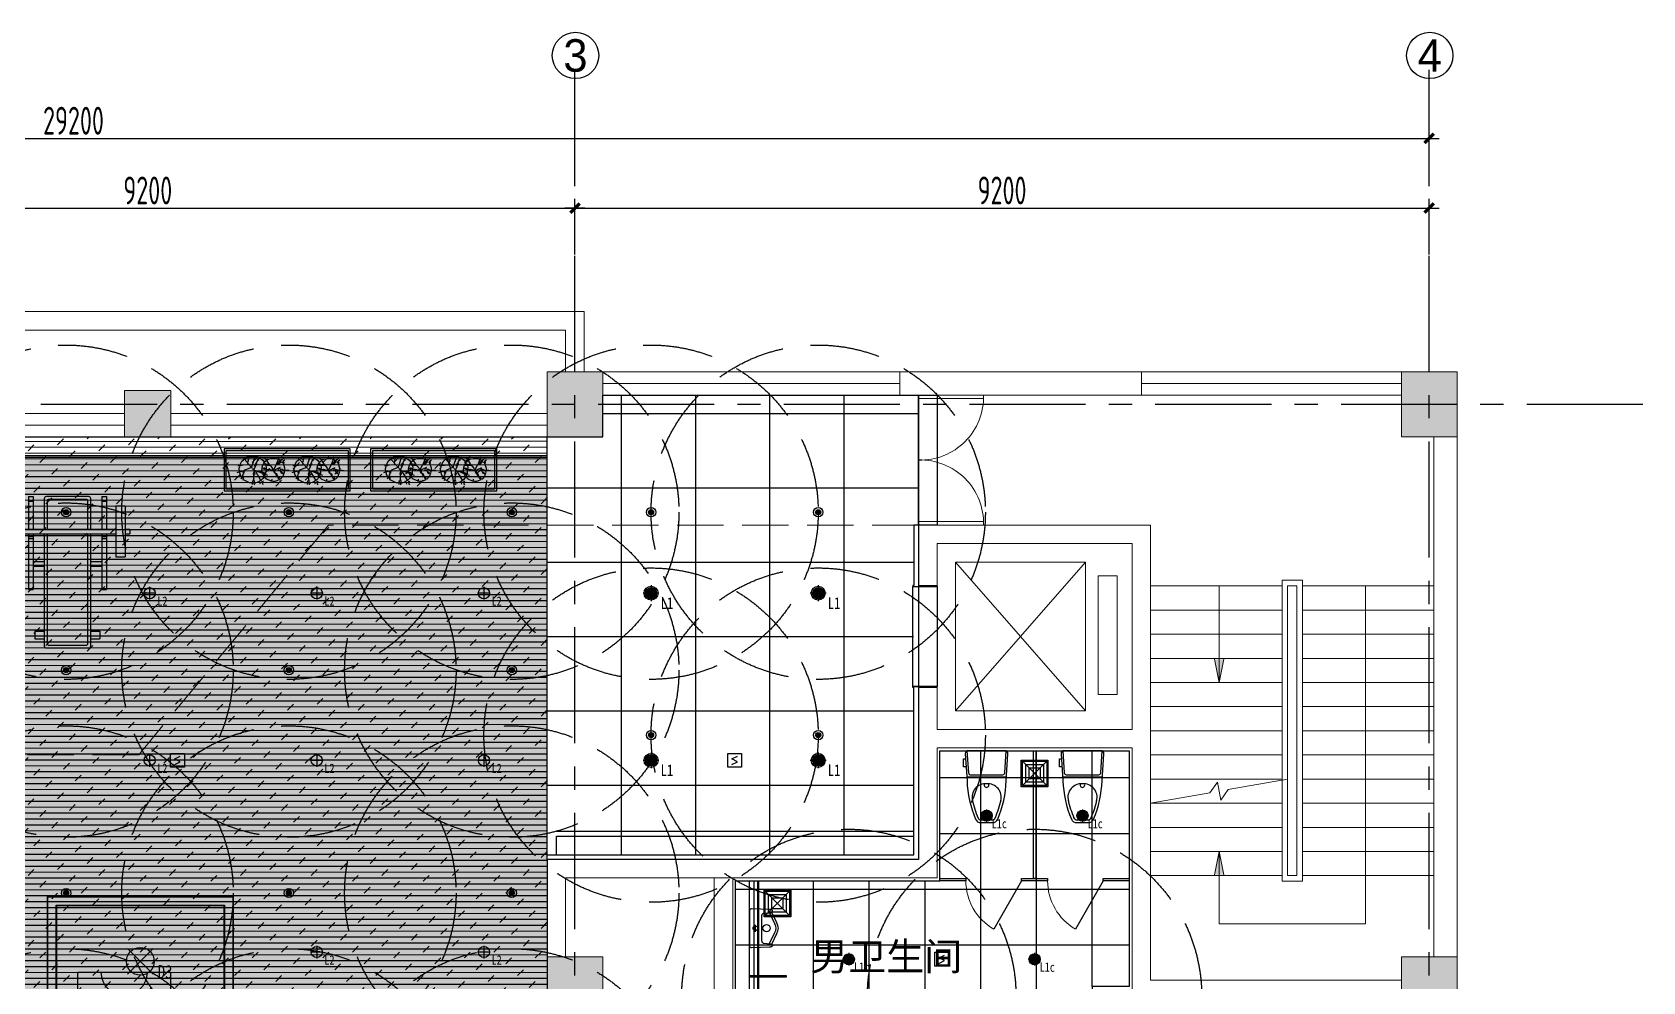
# Model space of a CAD drawing. Header units: millimetres. Extents: x -86392818 to -86307589, y 1129347621 to 1129375919.
# Drawn here: x -86324934 to -86307589, y 1129365053 to 1129375278 of the extents above; entities that cross this region are included whole.
import ezdxf
from ezdxf.enums import TextEntityAlignment as Align

# ---------------------------------------------------------------- set-up
doc = ezdxf.new("R2010")
doc.units = ezdxf.units.MM
doc.header["$LTSCALE"] = 1000
for name, pattern in [('__DASH', [0.35, 0.25, -0.1]), ('CENTER', [2, 1.25, -0.25, 0.25, -0.25]), ('DASH', [0.35, 0.25, -0.1])]:
    doc.linetypes.add(name, pattern=pattern)
doc.layers.get('Defpoints').update_dxf_attribs({"color": 250})
for name, color, linetype in [('00_GREEN', 96, 'Continuous'), ('AD-DOOR', 4, 'Continuous'), ('A—轴线', 1, 'CENTER'), ('A—轴线尺寸', 1, 'Continuous'), ('C—平顶—喷淋', 5, 'Continuous'), ('C—平顶—暖通', 47, 'Continuous'), ('C—平顶—灯具', 1, 'Continuous'), ('C—平顶—烟感 温感', 3, 'Continuous'), ('C—平顶—轮廓线', 4, 'Continuous'), ('FF-FIXT', 31, 'Continuous'), ('F—地坪—hatch', 8, 'Continuous'), ('F—地坪—分格', 5, 'Continuous'), ('P—平面—卫生间隔断1', 4, 'Continuous'), ('P—平面—卫生间隔断2', 4, 'Continuous'), ('p—平面—文字', 40, 'Continuous'), ('P—平面—洁具1', 4, 'Continuous'), ('P—平面—移动家具1', 165, 'Continuous'), ('P—平面—装饰面层线', 6, 'Continuous')]:
    doc.layers.add(name, color=color, linetype=linetype)
for name, color, linetype, lineweight in [('P-15 平面窗帘', 8, 'Continuous', 0), ('P-16 楼梯扶梯', 30, 'Continuous', 0), ('Q-01 原始墙柱', 7, 'Continuous', 0), ('Q-02 墙柱填充', 250, 'Continuous', 0), ('Q-11 建筑幕墙', 60, 'Continuous', 0)]:
    doc.layers.add(name, color=color, linetype=linetype, lineweight=lineweight)
doc.styles.add('ADD-dim', font='isocp.shx', dxfattribs={"width": 0.7, "bigfont": 'hztxt.shx'})
doc.styles.add('HZTXT', font='t.shx', dxfattribs={"bigfont": 'hztxt.shx'})
doc.styles.add('MtXpl_', font='simhei.ttf')
doc.styles.get("Standard").update_dxf_attribs({"font": 'gbenor.shx', "bigfont": 'gbcbig.shx'})
doc.styles.add('黑体', font='simhei.ttf')
doc.linetypes.add('R_LINE', pattern='A,0.3,-0.1,["D",Standard,S=0.08,R=0,X=-0.03,Y=-0.03],-0.1', length=0.5)
doc.dimstyles.new('ADD-(模型空间)', dxfattribs={"dimscale": 100, "dimtxt": 3, "dimasz": 1, "dimexe": 1, "dimexo": 1, "dimgap": 0.4, "dimtad": 1, "dimdec": 0, "dimrnd": 5, "dimzin": 0, "dimdsep": 46, "dimtxsty": 'ADD-dim', "dimblk1": 'DIM1', "dimblk2": 'DIM1', "dimsah": 1, "dimcen": 2, "dimclrd": 33, "dimclre": 33, "dimclrt": 4, "dimadec": 0, "dimazin": 0, "dimtfac": 2, "dimtdec": 0, "dimtix": 1, "dimtmove": 2, "dimatfit": 3, "dimldrblk": 'HBA_Leader_Arrow', "dimfxl": 5, "dimfxlon": 1, "dimtolj": 1, "dimtzin": 0, "dimarcsym": 0})

# ---------------------------------------------------------------- blocks, each defined once
blk = doc.blocks.new('zhlstair2_4300_3050_1_0_1475_4_13_13_00')
at = {"layer": 'P-16 楼梯扶梯', "color": 0, "linetype": 'ByBlock'}
for p, q in [((0, 0), (0, -1415)), ((260, 0), (260, -1415)), ((520, 0), (520, -1415)), ((780, 0), (780, -1415)), ((1040, 0), (1040, -1415)), ((1300, 0), (1300, -1415)), ((1560, 0), (1560, -1415)), ((1820, 0), (1820, -1415)), ((2080, 0), (2080, -1415)), ((2340, 0), (2227, -639)), ((2340, 0), (2340, -1415)), ((2600, 0), (2600, -1415)), ((2860, 0), (2860, -1415)), ((3120, 0), (3120, -1415)), ((1040, -737), (790, -687)), ((2227, -639), (2112, -720)), ((2860, -737), (3110, -687)), ((0, -737), (1040, -737)), ((1040, -737), (790, -787)), ((2193, -836), (2080, -1475)), ((2112, -720), (2308, -755)), ((2308, -755), (2193, -836)), ((3640, -737), (2860, -737)), ((2860, -737), (3110, -787)), ((3640, -2313), (3640, -737)), ((-60, -1415), (3180, -1415)), ((-60, -1415), (-60, -1635)), ((0, -1475), (3120, -1475)), ((0, -1475), (0, -1575)), ((3120, -1475), (3120, -1575)), ((3180, -1415), (3180, -1635)), ((-60, -1635), (3180, -1635)), ((0, -1575), (3120, -1575)), ((0, -3050), (0, -1635)), ((260, -3050), (260, -1635)), ((520, -3050), (520, -1635)), ((780, -3050), (780, -1635)), ((1040, -3050), (1040, -1635)), ((1300, -3050), (1300, -1635)), ((1560, -3050), (1560, -1635)), ((1820, -3050), (1820, -1635)), ((2080, -3050), (2080, -1635)), ((2340, -3050), (2340, -1635)), ((2600, -3050), (2600, -1635)), ((2860, -3050), (2860, -1635)), ((3120, -3050), (3120, -1635)), ((0, -2313), (3640, -2313))]:
    blk.add_line(p, q, dxfattribs=at)
for points in [[(790, -687), (790, -787), (1040, -737)], [(3110, -687), (3110, -787), (2860, -737)]]:
    blk.add_solid(points, dxfattribs=at)
blk = doc.blocks.new('SYL09141993')
at = {"layer": 'Q-01 原始墙柱'}
for p, q in [((0, 0), (0, 700)), ((38, 700), (0, 700)), ((38, 0), (38, 700)), ((1363, 0), (1363, 700)), ((1363, 700), (1400, 700)), ((1400, 0), (1400, 700)), ((0, 0), (38, 0)), ((1400, 0), (1363, 0))]:
    blk.add_line(p, q, dxfattribs=at)
at = {"layer": 'Q-01 原始墙柱', "color": 8}
blk.add_line((1363, 0), (38, 0), dxfattribs=at)
for centre, start, end in [((19, 19), 358.403, 91.5765), ((1381, 19), 88.4235, 181.597)]:
    blk.add_arc(centre, 682, start, end, dxfattribs=at)
blk = doc.blocks.new('GYM05')
for p, q in [((-1.274, 0.864), (-1.274, 0.914)), ((-1.274, 0.914), (-1.224, 0.914)), ((-1.224, 0.864), (-1.224, 0.914)), ((-1.524, 0.764), (-1.524, 0.864)), ((-1.524, 0.864), (-0.974, 0.864)), ((-1.524, 0.764), (-0.974, 0.764)), ((-1.274, -0.276), (-1.274, 0.764)), ((-1.224, -0.276), (-1.224, 0.764)), ((-0.974, 0.764), (-0.974, 0.864)), ((-1.624, 0.614), (-1.624, 0.664)), ((-1.624, 0.664), (-1.274, 0.664)), ((-1.624, 0.614), (-1.274, 0.614)), ((-1.574, 0.614), (-1.574, 0.664)), ((-1.224, 0.664), (-0.624, 0.664)), ((-1.224, 0.614), (-0.624, 0.614)), ((-1.194, 0.614), (-1.194, 0.664)), ((-1.174, 0.614), (-1.174, 0.664)), ((-0.924, 0.494), (-0.924, 0.614)), ((-0.874, 0.494), (-0.874, 0.614)), ((-0.624, 0.614), (-0.624, 0.664)), ((-0.174, 0.494), (-0.174, 0.594)), ((-0.174, 0.594), (-0.094, 0.594)), ((-0.094, 0.494), (-0.094, 0.594)), ((-1.624, 0.474), (-1.624, 0.014)), ((-1.274, 0.494), (-1.604, 0.494)), ((-1.594, 0.444), (-1.594, 0.044)), ((-1.274, 0.464), (-1.574, 0.464)), ((-1.574, 0.024), (-1.274, 0.024)), ((-1.624, -0.126), (-1.274, -0.126)), ((-1.624, -0.176), (-1.624, -0.126)), ((-1.604, -0.006), (-1.274, -0.006)), ((-1.574, -0.176), (-1.574, -0.126)), ((-1.224, -0.126), (-0.624, -0.126)), ((-1.194, -0.176), (-1.194, -0.126)), ((-1.174, -0.176), (-1.174, -0.126)), ((-0.924, -0.126), (-0.924, -0.006)), ((-0.874, -0.126), (-0.874, -0.006)), ((-0.624, -0.176), (-0.624, -0.126)), ((-0.174, -0.106), (-0.174, -0.006)), ((-0.174, -0.106), (-0.094, -0.106)), ((-0.094, -0.106), (-0.094, -0.006)), ((-1.624, -0.176), (-1.274, -0.176)), ((-1.524, -0.276), (-0.974, -0.276)), ((-1.524, -0.376), (-1.524, -0.276)), ((-1.224, -0.176), (-0.624, -0.176)), ((-0.974, -0.376), (-0.974, -0.276)), ((-1.524, -0.376), (-0.974, -0.376)), ((-1.274, -0.426), (-1.274, -0.376)), ((-1.274, -0.426), (-1.224, -0.426)), ((-1.224, -0.426), (-1.224, -0.376))]:
    blk.add_line(p, q)
for points in [[(-1.224, -0.006), (-0.014, -0.006, 0.414214), (0.006, 0.014), (0.006, 0.474, 0.414214), (-0.014, 0.494), (-1.224, 0.494)], [(-1.224, 0.024), (-0.044, 0.024, 0.414214), (-0.024, 0.044), (-0.024, 0.444, 0.414214), (-0.044, 0.464), (-1.224, 0.464)]]:
    blk.add_lwpolyline(points, format="xyb")
for centre, start, end in [((-1.604, 0.474), 90, 180), ((-1.574, 0.444), 90, 180), ((-1.604, 0.014), 180, 270), ((-1.574, 0.044), 180, 270)]:
    blk.add_arc(centre, 0.02, start, end)
blk = doc.blocks.new('zmzq')
at = {"color": 8, "elevation": 0}
for points in [[(-184870, -902860), (-184820, -902860), (-184820, -902760), (-184870, -902760), (-184870, -902860)], [(-184620, -902860), (-184570, -902860), (-184570, -902760), (-184620, -902760), (-184620, -902860)], [(-184370, -902860), (-184320, -902860), (-184320, -902760), (-184370, -902760), (-184370, -902860)], [(-184070, -902860), (-184120, -902860), (-184120, -902760), (-184070, -902760), (-184070, -902860)], [(-183820, -902860), (-183870, -902860), (-183870, -902760), (-183820, -902760), (-183820, -902860)], [(-184855, -902860), (-184835, -902860), (-184835, -904060), (-184855, -904060), (-184855, -902860)], [(-184605, -902860), (-184585, -902860), (-184585, -904060), (-184605, -904060), (-184605, -902860)], [(-184355, -902860), (-184335, -902860), (-184335, -904060), (-184355, -904060), (-184355, -902860)], [(-184085, -902860), (-184105, -902860), (-184105, -904060), (-184085, -904060), (-184085, -902860)], [(-183835, -902860), (-183855, -902860), (-183855, -904060), (-183835, -904060), (-183835, -902860)], [(-184870, -904060), (-184820, -904060), (-184820, -904160), (-184870, -904160), (-184870, -904060)], [(-184620, -904060), (-184570, -904060), (-184570, -904160), (-184620, -904160), (-184620, -904060)], [(-184370, -904060), (-184320, -904060), (-184320, -904160), (-184370, -904160), (-184370, -904060)], [(-184070, -904060), (-184120, -904060), (-184120, -904160), (-184070, -904160), (-184070, -904060)], [(-183820, -904060), (-183870, -904060), (-183870, -904160), (-183820, -904160), (-183820, -904060)]]:
    blk.add_lwpolyline(points, dxfattribs=at)
at = {"elevation": 0}
blk.add_lwpolyline([(-185145, -903960), (-185145, -902960), (-183545, -902960), (-183545, -903960)], close=True, dxfattribs=at)
at = {"color": 8}
for centre, start, end in [((-185145, -903460, 0), 270, 90), ((-183545, -903460, 0), 90, 270)]:
    blk.add_arc(centre, 250, start, end, dxfattribs=at)
blk = doc.blocks.new('TREE05')
at = {"linetype": 'Continuous'}
for p, q in [((0.063, 0.222), (0.061, 0.205)), ((0.284, 0.201), (0.318, 0.222)), ((0.305, 0.216), (0.288, 0.231)), ((0.318, 0.222), (0.349, 0.205)), ((-0.197, 0.044), (-0.163, 0.013)), ((-0.186, 0.015), (-0.191, -0.006)), ((-0.184, 0.019), (-0.178, 0.025)), ((-0.169, 0.057), (-0.182, 0.032)), ((-0.178, 0.074), (-0.163, 0.047)), ((-0.178, 0.025), (-0.135, -0.015)), ((-0.104, 0.135), (-0.169, 0.068)), ((-0.163, 0.047), (-0.163, 0.025)), ((-0.161, 0.017), (-0.152, 0.002)), ((-0.07, 0.15), (-0.104, 0.135)), ((-0.074, 0.169), (-0.068, 0.152)), ((-0.068, 0.152), (-0.059, 0.144)), ((-0.059, 0.144), (-0.047, 0.155)), ((-0.059, 0.142), (-0.057, 0.129)), ((-0.057, 0.129), (-0.049, 0.119)), ((-0.051, 0.182), (-0.044, 0.155)), ((-0.049, 0.119), (-0.04, 0.116)), ((-0.044, 0.155), (-0.034, 0.142)), ((-0.042, 0.157), (-0.023, 0.163)), ((-0.034, 0.142), (-0.036, 0.112)), ((-0.036, 0.112), (-0.015, 0.059)), ((-0.015, 0.059), (-0.013, 0.032)), ((-0.006, 0.051), (-0.013, 0.053)), ((-0.013, 0.032), (0.017, -0.002)), ((0.002, 0.038), (-0.006, 0.051)), ((-0.002, -0.04), (0.023, 0.006)), ((0.002, 0.015), (0.002, 0.038)), ((0.017, -0.002), (0.036, 0.008)), ((0.023, 0.019), (0.051, 0.148)), ((0.023, 0.006), (0.023, 0.019)), ((0.03, 0.201), (0.03, 0.18)), ((0.036, 0.008), (0.104, 0.068)), ((0.055, 0.165), (0.051, 0.155)), ((0.053, 0.019), (0.059, 0.019)), ((0.057, 0.169), (0.074, 0.178)), ((0.059, 0.019), (0.138, 0.074)), ((0.061, 0.205), (0.066, 0.178)), ((0.074, 0.178), (0.083, 0.169)), ((0.104, 0.068), (0.163, 0.116)), ((0.104, 0.063), (0.11, 0.057)), ((0.106, 0.051), (0.114, 0.019)), ((0.108, 0.123), (0.116, 0.127)), ((0.116, 0.116), (0.108, 0.087)), ((0.108, 0.087), (0.112, 0.08)), ((0.116, 0.127), (0.131, 0.157)), ((0.119, 0.114), (0.148, 0.085)), ((0.129, 0), (0.152, 0.006)), ((0.18, 0.205), (0.133, 0.161)), ((0.14, 0.019), (0.138, 0.008)), ((0.15, 0.028), (0.14, 0.019)), ((0.148, 0.085), (0.174, 0.032)), ((0.169, 0.032), (0.15, 0.028)), ((0.152, 0.006), (0.169, 0.025)), ((0.239, 0.006), (0.165, -0.028)), ((0.178, 0.013), (0.169, 0.032)), ((0.174, 0.032), (0.191, 0.042)), ((0.184, -0.019), (0.178, 0.013)), ((0.191, 0.042), (0.193, 0.051)), ((0.193, 0.051), (0.205, 0.059)), ((0.195, 0.203), (0.203, 0.186)), ((0.195, 0.04), (0.203, 0.04)), ((0.203, 0.04), (0.269, 0.08)), ((0.241, 0.006), (0.256, 0.042)), ((0.241, -0.006), (0.241, 0.006)), ((0.256, 0.042), (0.256, 0.068)), ((0.258, 0.099), (0.262, 0.114)), ((0.26, 0.074), (0.258, 0.099)), ((0.262, 0.114), (0.284, 0.135)), ((0.267, 0.072), (0.32, 0.017)), ((0.275, 0.102), (0.269, 0.08)), ((0.269, 0.08), (0.364, 0.07)), ((0.271, 0.148), (0.282, 0.159)), ((0.273, 0.127), (0.271, 0.148)), ((0.273, 0.121), (0.275, 0.102)), ((0.284, 0.182), (0.284, 0.201)), ((0.284, 0.135), (0.284, 0.182)), ((0.29, 0.174), (0.301, 0.186)), ((0.301, 0.186), (0.301, 0.203)), ((0.375, 0.108), (0.318, 0.074)), ((0.32, 0.017), (0.364, 0.017)), ((0.328, 0.099), (0.33, 0.091)), ((0.328, 0.013), (0.402, -0.074)), ((0.345, 0.114), (0.33, 0.104)), ((0.334, 0.006), (0.451, -0.04)), ((0.347, 0.11), (0.349, 0.148)), ((0.356, 0.102), (0.347, 0.11)), ((0.366, 0.165), (0.351, 0.152)), ((0.364, 0.017), (0.404, -0.002)), ((0.373, 0.171), (0.383, 0.171)), ((0.396, 0.131), (0.375, 0.108)), ((0.383, 0.171), (0.398, 0.152)), ((0.398, 0.152), (0.398, 0.129)), ((0.398, 0.129), (0.417, 0.123)), ((0.406, 0.008), (0.415, 0.017)), ((0.413, 0.121), (0.419, 0.102)), ((0.415, 0.017), (0.419, 0.03)), ((0.417, 0.123), (0.466, 0.148)), ((0.43, 0.002), (0.417, 0.013)), ((0.419, 0.102), (0.421, 0.032)), ((0.421, 0.032), (0.43, 0.032)), ((0.434, 0.023), (0.421, 0.008)), ((0.43, 0.032), (0.434, 0.023)), ((0.455, -0.004), (0.43, 0.002)), ((-0.218, -0.055), (-0.138, -0.051)), ((-0.191, -0.006), (-0.188, -0.057)), ((-0.188, -0.057), (-0.178, -0.099)), ((-0.188, -0.099), (-0.18, -0.099)), ((-0.161, -0.133), (-0.18, -0.138)), ((-0.178, -0.099), (-0.161, -0.119)), ((-0.161, -0.119), (-0.159, -0.131)), ((-0.159, -0.131), (-0.112, -0.18)), ((-0.152, -0.138), (-0.142, -0.131)), ((-0.142, -0.017), (-0.142, -0.032)), ((-0.142, -0.032), (-0.104, -0.053)), ((-0.142, -0.131), (-0.11, -0.127)), ((-0.138, -0.051), (-0.131, -0.047)), ((-0.135, -0.015), (-0.123, -0.028)), ((-0.123, -0.028), (-0.127, -0.044)), ((-0.112, -0.18), (-0.044, -0.207)), ((-0.11, -0.127), (-0.04, -0.108)), ((-0.104, -0.053), (-0.021, -0.059)), ((-0.042, -0.14), (-0.076, -0.214)), ((-0.036, -0.112), (-0.04, -0.138)), ((-0.04, -0.138), (-0.021, -0.157)), ((-0.04, -0.201), (-0.019, -0.178)), ((-0.038, -0.207), (-0.04, -0.201)), ((-0.03, -0.212), (-0.038, -0.207)), ((-0.004, -0.044), (-0.036, -0.112)), ((0.011, -0.21), (-0.03, -0.212)), ((-0.021, -0.059), (-0.015, -0.064)), ((-0.021, -0.157), (-0.017, -0.174)), ((-0.017, -0.174), (0.021, -0.214)), ((-0.015, -0.064), (-0.006, -0.061)), ((-0.006, -0.061), (0.095, -0.193)), ((0.015, -0.021), (0.076, -0.085)), ((0.021, -0.214), (0.076, -0.195)), ((0.034, -0.061), (0.068, -0.095)), ((0.068, -0.095), (0.074, -0.095)), ((0.076, -0.085), (0.076, -0.095)), ((0.076, -0.095), (0.11, -0.135)), ((0.076, -0.195), (0.125, -0.161)), ((0.099, -0.119), (0.119, -0.125)), ((0.11, -0.135), (0.152, -0.155)), ((0.119, -0.125), (0.119, -0.135)), ((0.125, -0.161), (0.127, -0.15)), ((0.138, -0.146), (0.169, -0.095)), ((0.165, -0.028), (0.148, -0.04)), ((0.169, -0.095), (0.178, -0.068)), ((0.18, -0.044), (0.176, -0.061)), ((0.178, -0.028), (0.182, -0.04)), ((0.182, -0.04), (0.193, -0.038)), ((0.193, -0.038), (0.235, -0.015)), ((0.235, -0.015), (0.21, -0.121)), ((0.324, -0.078), (0.356, -0.061)), ((0.356, -0.061), (0.396, -0.017))]:
    blk.add_line(p, q, dxfattribs=at)
for centre, radius, start, end in [((0.258, 0.093), 0.138, 77.8451, 124.9194), ((0, 0), 0.163, 45, 98.1301), ((0.26, 0.061), 0.15, 196.1645, 294.444), ((0.33, 0.167), 0.0423, 294.2277, 63.4349)]:
    blk.add_arc(centre, radius, start, end, dxfattribs=at)
blk = doc.blocks.new('$lvtry$00000234')
at = {"color": 0}
for p, q in [((-161, -154), (-167, -227)), ((-140, -132), (140, -132)), ((-39, -63), (38, -63)), ((161, -154), (167, -226)), ((-166, -214), (-46, -274)), ((166, -214), (45, -274))]:
    blk.add_line(p, q, dxfattribs=at)
blk.add_lwpolyline([(171, -239, 0.002799), (171, -239, 0.105175), (177, -247, 0.168909), (184, -249, 0.168909), (190, -247, 0.105175), (196, -239, 0.067291), (200, -229, 0.053441), (201, -215), (209, -22, 0.426355), (188, 0), (-188, 0, 0.42618), (-209, -22), (-201, -215, 0.050566), (-200, -230, 0.064405), (-196, -240, 0.10395), (-190, -249, 0.176068), (-184, -251, 0.176068), (-178, -249, 0.10395), (-171, -240, 0.009138), (-171, -239), (-57, -295, 0.276361), (57, -295), (171, -239)], format="xyb", dxfattribs=at)
for points in [[(-167, -227), (-171, -239)], [(167, -229), (171, -239)]]:
    blk.add_lwpolyline(points)
for centre, radius in [((0, -184), 39.1), ((0, -63), 25)]:
    blk.add_circle(centre, radius, dxfattribs=at)
for centre, radius, start, end in [((-140, -153), 21, 90, 182.3309), ((140, -153), 21, 357.6352, 90), ((0, -200), 87.2, 238.5236, 301.4764), ((230, -215), 64.1, 189.8691, 192.2361)]:
    blk.add_arc(centre, radius, start, end, dxfattribs=at)
blk = doc.blocks.new('$TCHSYS$APDOOR2D')
blk.add_line((0.5, 0), (0, 0.866))
at = {"lineweight": 13}
blk.add_arc((0.5, 0), 1, 120, 180, dxfattribs=at)
blk = doc.blocks.new('$lvtry$00000217')
at = {"color": 0}
for p, q in [((-212, -2), (-196, -239)), ((-214, -281), (214, -281)), ((-176, -258), (176, -258)), ((-62, -744), (62, -744))]:
    blk.add_line(p, q, dxfattribs=at)
blk.add_lwpolyline([(-221, -173), (-249, -173), (-249, -87), (-226, -87)], dxfattribs=at)
blk.add_lwpolyline([(-211, -324, 0.09149), (-120, -736, 0.301236), (-62, -774), (62, -774, 0.301236), (120, -736, 0.09149), (211, -324), (230, -32, 0.433369), (200, 0), (-200, 0, 0.433369), (-230, -32)], format="xyb", close=True, dxfattribs=at)
for points in [[(176, -258, 0.395314), (196, -239), (212, -2)], [(-92, -724, 0.301236), (-62, -744)], [(62, -744, 0.301236), (92, -724)]]:
    blk.add_lwpolyline(points, format="xyb", dxfattribs=at)
for centre, radius, start, end in [((-176, -238), 20, 183.7216, 270), ((-13, -500), 144, 84.8454, 194.899), ((-1, -369), 25, 157.1889, 19.5662), ((13, -500), 144, 345.101, 95.1546), ((951, -283), 1133, 192.4462, 202.9433), ((-951, -283), 1133, 337.0567, 347.5538)]:
    blk.add_arc(centre, radius, start, end, dxfattribs=at)
blk = doc.blocks.new('DIM1')
at = {"color": 8}
blk.add_line((-1.07, 0), (1.07, 0), dxfattribs=at)
at = {"const_width": 0.357}
blk.add_lwpolyline([(-0.5, -0.5), (0.5, 0.5)], dxfattribs=at)
blk = doc.blocks.new('*D128')
at = {"layer": 'A—轴线尺寸', "color": 33, "lineweight": -2, "transparency": 16777216}
for p, q in [((9200, 22413), (9200, 23013)), ((9300, 22913), (18300, 22913)), ((18400, 22413), (18400, 23013))]:
    blk.add_line(p, q, dxfattribs=at)
at = {"layer": 'Defpoints', "color": 0, "transparency": 16777216}
for p in [(18400, 22913), (9200, 22030), (18400, 22030)]:
    blk.add_point(p, dxfattribs=at)
at = {"layer": 'A—轴线尺寸', "color": 33, "lineweight": -2, "transparency": 16777216, "xscale": 100, "yscale": 100, "zscale": 100, "rotation": 180}
blk.add_blockref('DIM1', (9200, 22913), dxfattribs=at)
at = {"layer": 'A—轴线尺寸', "color": 33, "lineweight": -2, "transparency": 16777216, "xscale": 100, "yscale": 100, "zscale": 100}
blk.add_blockref('DIM1', (18400, 22913), dxfattribs=at)
at = {"layer": 'A—轴线尺寸', "color": 4, "transparency": 16777216, "insert": (13800, 23103), "char_height": 300, "attachment_point": 5, "style": 'ADD-dim'}
blk.add_mtext('\\A1;9200', dxfattribs=at)
blk = doc.blocks.new('HBA_Leader_Arrow')
blk.add_line((0, 0), (-1, 0))
at = {"extrusion": (0, 0, -1)}
blk.add_lwpolyline([(0, 0), (0.6, -1.06), (0.96, -0.79), (0.07, 0), (0.96, 0.79), (0.6, 1.06)], close=True, dxfattribs=at)
for points in [[(-0.96, 0.79), (-0.6, 1.06), (-0.07, 0), (0, 0)], [(-0.96, -0.79), (-0.6, -1.06), (-0.07, 0), (0, 0)]]:
    blk.add_solid(points)
blk = doc.blocks.new('*D129')
at = {"layer": 'A—轴线尺寸', "color": 33, "lineweight": -2, "transparency": 16777216}
for p, q in [((18400, 22413), (18400, 23013)), ((18500, 22913), (27500, 22913)), ((27600, 22413), (27600, 23013))]:
    blk.add_line(p, q, dxfattribs=at)
at = {"layer": 'Defpoints', "color": 0, "transparency": 16777216}
for p in [(27600, 22913), (18400, 22030), (27600, 21588)]:
    blk.add_point(p, dxfattribs=at)
at = {"layer": 'A—轴线尺寸', "color": 33, "lineweight": -2, "transparency": 16777216, "xscale": 100, "yscale": 100, "zscale": 100, "rotation": 180}
blk.add_blockref('DIM1', (18400, 22913), dxfattribs=at)
at = {"layer": 'A—轴线尺寸', "color": 33, "lineweight": -2, "transparency": 16777216, "xscale": 100, "yscale": 100, "zscale": 100}
blk.add_blockref('DIM1', (27600, 22913), dxfattribs=at)
at = {"layer": 'A—轴线尺寸', "color": 4, "transparency": 16777216, "insert": (23000, 23103), "char_height": 300, "attachment_point": 5, "style": 'ADD-dim'}
blk.add_mtext('\\A1;9200', dxfattribs=at)
blk = doc.blocks.new('*D130')
at = {"layer": 'A—轴线尺寸', "color": 33, "lineweight": -2, "transparency": 16777216}
for p, q in [((-1600, 23164), (-1600, 23764)), ((27600, 23164), (27600, 23764)), ((-1500, 23664), (27500, 23664))]:
    blk.add_line(p, q, dxfattribs=at)
at = {"layer": 'Defpoints', "color": 0, "transparency": 16777216}
for p in [(27600, 23664), (-1600, 21711), (27600, 21711)]:
    blk.add_point(p, dxfattribs=at)
at = {"layer": 'A—轴线尺寸', "color": 33, "lineweight": -2, "transparency": 16777216, "xscale": 100, "yscale": 100, "zscale": 100, "rotation": 180}
blk.add_blockref('DIM1', (-1600, 23664), dxfattribs=at)
at = {"layer": 'A—轴线尺寸', "color": 33, "lineweight": -2, "transparency": 16777216, "xscale": 100, "yscale": 100, "zscale": 100}
blk.add_blockref('DIM1', (27600, 23664), dxfattribs=at)
at = {"layer": 'A—轴线尺寸', "color": 4, "transparency": 16777216, "insert": (13000, 23854), "char_height": 300, "attachment_point": 5, "style": 'ADD-dim'}
blk.add_mtext('\\A1;29200', dxfattribs=at)
blk = doc.blocks.new('A$C34155FBA')
blk.add_circle((0, 200), 200)
at = {"style": 'HZTXT'}
blk.add_attdef('00', text='', height=200, dxfattribs=at).set_placement((0, 200), align=Align.MIDDLE)
blk = doc.blocks.new('L2a')
at = {"layer": 'C—平顶—灯具'}
h = blk.add_hatch(color=7, dxfattribs=at)
h.set_gradient(color1=(255, 255, 255), color2=(128, 128, 128), name='SPHERICAL')
edge = h.paths.add_edge_path()
edge.add_arc((0, 0), 48, 0, 360)
for p, q in [((68, 0), (-68, 0)), ((0, 68), (0, -68))]:
    blk.add_line(p, q, dxfattribs=at)
for radius in [60, 48]:
    blk.add_circle((0, 0), radius, dxfattribs=at)
at = {"layer": 'C—平顶—灯具', "style": '黑体', "width": 0.8}
blk.add_text('L1c', height=100, dxfattribs=at).set_placement((137, -85, 75), align=Align.MIDDLE_CENTER)
blk = doc.blocks.new('HQS')
at = {"color": 9}
for p, q in [((-217, -217), (217, 217)), ((-216, 217), (217, -217))]:
    blk.add_line(p, q, dxfattribs=at)
at = {"ltscale": 0.5}
blk.add_lwpolyline([(-237, 237), (237, 237), (237, -237), (-237, -237)], close=True, dxfattribs=at)
at = {"color": 9, "ltscale": 0.5}
for points in [[(-217, 217), (217, 217), (217, -217), (-217, -217)], [(-157, 157), (157, 157), (157, -157), (-157, -157)], [(-97, 97), (97, 97), (97, -97), (-97, -97)]]:
    blk.add_lwpolyline(points, close=True, dxfattribs=at)
blk = doc.blocks.new('pen lin')
at = {"layer": 'C—平顶—喷淋'}
blk.add_hatch(color=8, dxfattribs=at).paths.add_polyline_path([(-27.5, 0, 1), (27.5, 0, 1)])
for radius in [50, 27.5]:
    blk.add_circle((0, 0), radius, dxfattribs=at)
at = {"layer": 'Defpoints', "color": 251, "linetype": 'DASH', "ltscale": 3}
blk.add_circle((0, 0), 1800, dxfattribs=at)
blk = doc.blocks.new('dgdhffrhe')
at = {"layer": 'C—平顶—轮廓线'}
h = blk.add_hatch(color=256, dxfattribs=at)
h.dxf.hatch_style = 1
h.set_gradient(color1=(91, 91, 91), one_color=1, tint=1, name='INVSPHERICAL')
h.paths.add_polyline_path([(995, 1495), (-995, 1495), (-995, -1495), (995, -1495)])
h.paths.add_polyline_path([(-905, 1405), (905, 1405), (905, -1405), (-905, -1405)], flags=16)
h.paths.add_polyline_path([(-900, 1400), (900, 1400), (900, -1400), (-900, -1400)], flags=0)
for points in [[(-1000, 1500), (1000, 1500), (1000, -1500), (-1000, -1500)], [(-995, 1495), (995, 1495), (995, -1495), (-995, -1495)], [(-905, 1405), (905, 1405), (905, -1405), (-905, -1405)], [(-900, 1400), (900, 1400), (900, -1400), (-900, -1400)]]:
    blk.add_lwpolyline(points, close=True, dxfattribs=at)
blk = doc.blocks.new('gfdfgerge')
at = {"layer": 'C—平顶—灯具'}
for p, q in [((-138, 138), (138, -138)), ((138, 138), (-138, -138))]:
    blk.add_line(p, q, dxfattribs=at)
blk.add_circle((0, 0), 150, dxfattribs=at)
at = {"layer": 'C—平顶—灯具', "style": '黑体', "width": 0.8}
blk.add_text('D3', height=144.4, dxfattribs=at).set_placement((267, -113, 118), align=Align.MIDDLE_CENTER)
blk = doc.blocks.new('fsdfssdgrewe')
at = {"layer": 'C—平顶—灯具'}
for p, q in [((68, 0), (-68, 0)), ((0, 68), (0, -68))]:
    blk.add_line(p, q, dxfattribs=at)
blk.add_circle((0, 0), 60, dxfattribs=at)
at = {"layer": 'C—平顶—灯具', "style": '黑体', "width": 0.8}
blk.add_text('L2', height=100, dxfattribs=at).set_placement((137, -85, 75), align=Align.MIDDLE_CENTER)
blk = doc.blocks.new('smoker')
for p, q in [((-144, -144), (-144, 144)), ((-144, 144), (144, 144)), ((-58, 29), (58, 86)), ((58, -29), (-58, 29)), ((144, 144), (144, -144)), ((144, -144), (-144, -144)), ((-58, -86), (58, -29))]:
    blk.add_line(p, q)
blk = doc.blocks.new('dffsdsardegew')
at = {"layer": 'C—平顶—灯具'}
h = blk.add_hatch(color=7, dxfattribs=at)
h.set_gradient(color1=(255, 255, 255), color2=(128, 128, 128), name='SPHERICAL')
edge = h.paths.add_edge_path()
edge.add_arc((0, 0), 60, 0, 360)
for p, q in [((85, 0), (-85, 0)), ((0, 85), (0, -85))]:
    blk.add_line(p, q, dxfattribs=at)
for radius in [75, 60]:
    blk.add_circle((0, 0), radius, dxfattribs=at)
at = {"layer": 'C—平顶—灯具', "style": '黑体', "width": 0.8}
blk.add_text('L1', height=125, dxfattribs=at).set_placement((171, -106, 94), align=Align.MIDDLE_CENTER)
blk = doc.blocks.new('A$C5AE9663F')
at = {"layer": 'A—轴线', "color": 24, "linetype": 'CENTER'}
for p, q in [((18400, -2850), (18400, 24600)), ((27600, -2850), (27600, 24600)), ((29900, 20800), (-4400, 20800))]:
    blk.add_line(p, q, dxfattribs=at)
at = {"layer": 'A—轴线尺寸'}
ref = blk.add_blockref('A$C34155FBA', (18405.7, 24306.7), dxfattribs=dict(at, xscale=1.25, yscale=1.25, zscale=1.25))
ref.add_attrib('00', '3', dxfattribs={"layer": '0', "color": 4, "height": 350, "style": 'HZTXT'}).set_placement((18405.7, 24556.7), align=Align.MIDDLE)
ref = blk.add_blockref('A$C34155FBA', (27605.7, 24306.7), dxfattribs=dict(at, xscale=1.25, yscale=1.25, zscale=1.25))
ref.add_attrib('00', '4', dxfattribs={"layer": '0', "color": 4, "height": 350, "style": 'HZTXT'}).set_placement((27605.7, 24556.7), align=Align.MIDDLE)
for base, p1, p2, picture, middle in [((27600, 23664.4), (-1600, 21710.9), (27600, 21710.9), '*D130', (13000, 23854.5)), ((18400, 22913), (9200, 22029.9), (18400, 22029.9), '*D128', (13800, 23103.1)), ((27600, 22913), (18400, 22029.9), (27600, 21588.5), '*D129', (23000, 23103.1))]:
    dim = blk.add_linear_dim(base=base, p1=p1, p2=p2, dimstyle='ADD-(模型空间)', dxfattribs=at)
    dim.commit()
    dim.dimension.update_dxf_attribs({"geometry": picture, "text_midpoint": middle})

msp = doc.modelspace()

# ---------------------------------------------------------------- hatches: boundary and pattern name
at = {"layer": 'C—平顶—轮廓线'}
h = msp.add_hatch(dxfattribs=at)
h.set_pattern_fill('AR-SAND', color=8, scale=5)
h.paths.add_polyline_path([(-86319389.2, 1129360621), (-86319389.2, 1129370701), (-86337189.2, 1129370701), (-86337189.2, 1129370371), (-86337569.2, 1129370371), (-86337569.2, 1129367746), (-86336969.2, 1129367746), (-86336969.2, 1129361201), (-86337189.2, 1129361201), (-86337189.2, 1129360621), (-86328589.2, 1129360621), (-86328589.2, 1129361221), (-86327989.2, 1129361221), (-86327989.2, 1129360621)])
at = {"layer": 'F—地坪—hatch'}
h = msp.add_hatch(dxfattribs=at)
h.set_pattern_fill('A-方格[100*100]', color=251, scale=8)
h.set_pattern_definition([(0, (-86319389.2, 1129368771), (0, 800), []), (90, (-86319389.2, 1129368771), (-800, 5e-14), [])])
h.paths.add_polyline_path([(-86315449.2, 1129369311), (-86315449.2, 1129369321), (-86315439.2, 1129369971), (-86315389.2, 1129369971), (-86315389.2, 1129371371), (-86318789.2, 1129371371), (-86318789.2, 1129370921), (-86318989.2, 1129370921), (-86319389.2, 1129370921), (-86319389.2, 1129366421), (-86315439.2, 1129366421), (-86315439.2, 1129368221), (-86315449.2, 1129368221), (-86315449.2, 1129368231), (-86315439.3, 1129369311)])
h = msp.add_hatch(dxfattribs=at)
h.set_pattern_fill('DOLMIT', color=250, scale=10)
h.paths.add_polyline_path([(-86319389.2, 1129360621), (-86319389.2, 1129370921), (-86337189.2, 1129370921), (-86337189.2, 1129370371), (-86337569.2, 1129370371), (-86337569.2, 1129367746), (-86337189.2, 1129367746), (-86337189.2, 1129360621), (-86328589.2, 1129360621), (-86328589.2, 1129361221), (-86327989.2, 1129361221), (-86327989.2, 1129360621)])
h = msp.add_hatch(dxfattribs=at)
h.set_pattern_fill('A-方格[100*100]', color=251, scale=6)
h.set_pattern_definition([(0, (-86315319.2, 1129364250.97), (0, 600), []), (90, (-86315319.2, 1129364250.97), (-600, 4e-14), [])])
h.paths.add_polyline_path([(-86313119.2, 1129367541), (-86315159.2, 1129367541), (-86315159.2, 1129366141), (-86317359.2, 1129366141), (-86317359.2, 1129363051), (-86315319.2, 1129363051), (-86315319.2, 1129363121), (-86315323.8, 1129363121), (-86315323.8, 1129364121), (-86315319.2, 1129364251), (-86313519.2, 1129364251), (-86313519.2, 1129365001), (-86313119.2, 1129365001)])
at = {"layer": 'Q-02 墙柱填充'}
h = msp.add_hatch(color=256, dxfattribs=at)
h.dxf.hatch_style = 1
h.paths.add_polyline_path([(-86337189.2, 1129371621), (-86337789.2, 1129371621), (-86337789.2, 1129370921), (-86337189.2, 1129370921)])
h.paths.add_polyline_path([(-86332639.2, 1129371421), (-86333139.2, 1129371421), (-86333139.2, 1129370921), (-86332639.2, 1129370921)])
h.paths.add_polyline_path([(-86327989.2, 1129371621), (-86328589.2, 1129371621), (-86328589.2, 1129370921), (-86327989.2, 1129370921)])
h.paths.add_polyline_path([(-86323439.2, 1129371421), (-86323939.2, 1129371421), (-86323939.2, 1129370921), (-86323439.2, 1129370921)])
h.paths.add_polyline_path([(-86318789.2, 1129371621), (-86319389.2, 1129371621), (-86319389.2, 1129370921), (-86318789.2, 1129370921)])
h.paths.add_polyline_path([(-86309589.2, 1129371621), (-86310189.2, 1129371621), (-86310189.2, 1129370921), (-86309589.2, 1129370921)])
h.paths.add_polyline_path([(-86309589.2, 1129365321), (-86310189.2, 1129365321), (-86310189.2, 1129364621), (-86309589.2, 1129364621)])
h.paths.add_polyline_path([(-86318789.2, 1129365321), (-86319389.2, 1129365321), (-86319389.2, 1129364621), (-86318789.2, 1129364621)])
h.paths.add_polyline_path([(-86318789.2, 1129361221), (-86319389.2, 1129361221), (-86319389.2, 1129360521), (-86318789.2, 1129360521)])
h.paths.add_polyline_path([(-86309589.2, 1129361221), (-86310189.2, 1129361221), (-86310189.2, 1129360521), (-86309589.2, 1129360521)])
h.paths.add_polyline_path([(-86327989.2, 1129361221), (-86328589.2, 1129361221), (-86328589.2, 1129360521), (-86327989.2, 1129360521)])
h.paths.add_polyline_path([(-86337189.2, 1129361221), (-86337789.2, 1129361221), (-86337789.2, 1129360521), (-86337189.2, 1129360521)])
h.paths.add_polyline_path([(-86337189.2, 1129350821), (-86337789.2, 1129350821), (-86337789.2, 1129350121), (-86337189.2, 1129350121)])
h.paths.add_polyline_path([(-86327989.2, 1129350821), (-86328589.2, 1129350821), (-86328589.2, 1129350121), (-86327989.2, 1129350121)])
h.paths.add_polyline_path([(-86323439.2, 1129350621), (-86323939.2, 1129350621), (-86323939.2, 1129350121), (-86323439.2, 1129350121)])
h.paths.add_polyline_path([(-86318789.2, 1129350821), (-86319389.2, 1129350821), (-86319389.2, 1129350121), (-86318789.2, 1129350121)])
h.paths.add_polyline_path([(-86314239.2, 1129350621), (-86314739.2, 1129350621), (-86314739.2, 1129350121), (-86314239.2, 1129350121)])
h.paths.add_polyline_path([(-86309589.2, 1129350821), (-86310189.2, 1129350821), (-86310189.2, 1129350121), (-86309589.2, 1129350121)])

# ---------------------------------------------------------------- linework, layer by layer
at = {"layer": 'C—平顶—灯具', "linetype": 'R_LINE'}
for p, q in [((-86315439.2, 1129366671), (-86319289.2, 1129366671)), ((-86317109.2, 1129363051), (-86317109.2, 1129366141))]:
    msp.add_line(p, q, dxfattribs=at)
at = {"layer": 'C—平顶—轮廓线'}
for p, q in [((-86318789.2, 1129371171), (-86315389.2, 1129371171)), ((-86319389.2, 1129366371), (-86319389.2, 1129370921)), ((-86317159.2, 1129363051), (-86317159.2, 1129366141))]:
    msp.add_line(p, q, dxfattribs=at)
for points in [[(-86315389.2, 1129371371), (-86315189.2, 1129371371), (-86315189.2, 1129369971), (-86315389.2, 1129369971)], [(-86315449.2, 1129369311), (-86315189.2, 1129369311), (-86315189.2, 1129368231), (-86315449.2, 1129368231)]]:
    msp.add_lwpolyline(points, close=True, dxfattribs=at)
for points in [[(-86337189.2, 1129370721), (-86319389.2, 1129370721)], [(-86337189.2, 1129370701), (-86319389.2, 1129370701)], [(-86319289.2, 1129366421), (-86319289.2, 1129366621), (-86315439.2, 1129366621)]]:
    msp.add_lwpolyline(points, dxfattribs=at)
at = {"layer": 'F—地坪—分格'}
msp.add_line((-86319389.2, 1129366371), (-86319389.2, 1129370921), dxfattribs=at)
msp.add_lwpolyline([(-86337569.2, 1129370371), (-86337189.2, 1129370371), (-86337189.2, 1129370921), (-86318789.2, 1129370921), (-86318789.2, 1129371371), (-86315389.2, 1129371371), (-86315389.2, 1129366371), (-86319389.2, 1129366371), (-86319389.2, 1129360621), (-86327989.2, 1129360621), (-86327989.2, 1129361221), (-86328589.2, 1129361221), (-86328589.2, 1129360621), (-86337189.2, 1129360621), (-86337189.2, 1129367746), (-86337569.2, 1129367746), (-86337569.2, 1129370371)], dxfattribs=at)
at = {"layer": 'P-15 平面窗帘', "color": 252, "linetype": '__DASH', "ltscale": 2}
msp.add_lwpolyline([(-86315389.2, 1129369971), (-86321743, 1129369971), (-86323785.9, 1129367496), (-86337189.2, 1129367496)], dxfattribs=at)
at = {"layer": 'P—平面—卫生间隔断1', "color": 1}
for points in [[(-86315159.2, 1129366166), (-86314879.2, 1129366166), (-86314879.2, 1129366141), (-86315159.2, 1129366141)], [(-86314279.2, 1129366166), (-86313999.2, 1129366166), (-86313999.2, 1129366141), (-86314279.2, 1129366141)], [(-86313399.2, 1129366166), (-86313119.2, 1129366166), (-86313119.2, 1129366141), (-86313399.2, 1129366141)]]:
    msp.add_lwpolyline(points, close=True, dxfattribs=at)
at = {"layer": 'P—平面—卫生间隔断2'}
msp.add_line((-86317209.2, 1129363051), (-86317209.2, 1129366141), dxfattribs=at)
for points in [[(-86314126.7, 1129367541), (-86314126.7, 1129366166), (-86314151.7, 1129366166), (-86314151.7, 1129367541)], [(-86317209.2, 1129365119), (-86317209.2, 1129365107), (-86316809.2, 1129365107), (-86316809.2, 1129365119)]]:
    msp.add_lwpolyline(points, close=True, dxfattribs=at)
at = {"layer": 'P—平面—移动家具1'}
for points in [[(-86321508.6, 1129370340.7), (-86321508.6, 1129370790.7), (-86322868.2, 1129370790.7), (-86322868.2, 1129370340.7)], [(-86321528.6, 1129370360.7), (-86321528.6, 1129370770.7), (-86322848.2, 1129370770.7), (-86322848.2, 1129370360.7)], [(-86319930.3, 1129370340.7), (-86319930.3, 1129370790.7), (-86321289.8, 1129370790.7), (-86321289.8, 1129370340.7)], [(-86319950.3, 1129370360.7), (-86319950.3, 1129370770.7), (-86321269.8, 1129370770.7), (-86321269.8, 1129370360.7)]]:
    msp.add_lwpolyline(points, close=True, dxfattribs=at)
at = {"layer": 'P—平面—装饰面层线'}
for points in [[(-86315389.2, 1129369971), (-86315439.2, 1129369971), (-86315439.2, 1129369321), (-86315449.2, 1129369321), (-86315449.2, 1129369311), (-86315189.2, 1129369311)], [(-86319389.2, 1129366371), (-86319389.2, 1129366421), (-86315439.2, 1129366421), (-86315439.2, 1129368221), (-86315449.2, 1129368221), (-86315449.2, 1129368231), (-86315189.2, 1129368231)], [(-86315289.2, 1129363121), (-86315319.2, 1129363121), (-86315319.2, 1129363051), (-86317359.2, 1129363051), (-86317359.2, 1129366141), (-86315159.2, 1129366141), (-86315159.2, 1129367541), (-86313119.2, 1129367541), (-86313119.2, 1129365001), (-86313519.2, 1129365001), (-86313519.2, 1129364251), (-86315319.2, 1129364251), (-86315319.2, 1129364121), (-86315289.2, 1129364121)]]:
    msp.add_lwpolyline(points, dxfattribs=at)
at = {"layer": 'Q-01 原始墙柱'}
for p, q in [((-86315589.2, 1129371621), (-86312989.2, 1129371621)), ((-86315589.2, 1129371371), (-86315589.2, 1129371621)), ((-86312989.2, 1129371371), (-86312989.2, 1129371621)), ((-86315589.2, 1129371371), (-86312989.2, 1129371371)), ((-86309839.2, 1129370921), (-86309839.2, 1129365321)), ((-86309589.2, 1129370921), (-86309589.2, 1129365321)), ((-86315389.2, 1129369971), (-86312889.2, 1129369971)), ((-86315389.2, 1129369971), (-86315389.2, 1129369321)), ((-86312889.2, 1129369971), (-86312889.2, 1129365071)), ((-86315189.2, 1129369771), (-86315189.2, 1129369321)), ((-86315189.2, 1129369771), (-86313089.2, 1129369771)), ((-86313089.2, 1129369771), (-86313089.2, 1129367771)), ((-86315389.2, 1129369321), (-86315189.2, 1129369321)), ((-86315389.2, 1129368221), (-86315189.2, 1129368221)), ((-86315389.2, 1129368221), (-86315389.2, 1129367571)), ((-86315189.2, 1129368221), (-86315189.2, 1129367771)), ((-86315189.2, 1129367771), (-86313089.2, 1129367771)), ((-86315389.2, 1129366371), (-86315389.2, 1129367571)), ((-86315189.2, 1129367571), (-86313089.2, 1129367571)), ((-86315189.2, 1129366171), (-86315189.2, 1129367571)), ((-86313089.2, 1129367571), (-86313089.2, 1129364871)), ((-86315389.2, 1129366371), (-86319389.2, 1129366371)), ((-86319389.2, 1129365321), (-86319389.2, 1129366371)), ((-86315189.2, 1129366171), (-86319189.2, 1129366171)), ((-86319189.2, 1129365321), (-86319189.2, 1129366171)), ((-86317589.2, 1129366171), (-86317589.2, 1129363021)), ((-86317389.2, 1129366171), (-86317389.2, 1129363021)), ((-86310189.2, 1129365071), (-86312889.2, 1129365071))]:
    msp.add_line(p, q, dxfattribs=at)
at = {"layer": 'Q-01 原始墙柱', "color": 8}
for p, q in [((-86313589.2, 1129367971), (-86314989.2, 1129369571)), ((-86314989.2, 1129367971), (-86313589.2, 1129369571)), ((-86315189.2, 1129368221), (-86315189.2, 1129369321))]:
    msp.add_line(p, q, dxfattribs=at)
at = {"layer": 'Q-01 原始墙柱'}
for points in [[(-86319389.2, 1129371621), (-86318789.2, 1129371621), (-86318789.2, 1129370921), (-86319389.2, 1129370921)], [(-86310189.2, 1129371621), (-86309589.2, 1129371621), (-86309589.2, 1129370921), (-86310189.2, 1129370921)], [(-86323939.2, 1129371421), (-86323439.2, 1129371421), (-86323439.2, 1129370921), (-86323939.2, 1129370921)], [(-86319389.2, 1129365321), (-86318789.2, 1129365321), (-86318789.2, 1129364621), (-86319389.2, 1129364621)], [(-86310189.2, 1129365321), (-86309589.2, 1129365321), (-86309589.2, 1129364621), (-86310189.2, 1129364621)]]:
    msp.add_lwpolyline(points, close=True, dxfattribs=at)
at = {"layer": 'Q-01 原始墙柱', "color": 52}
for points in [[(-86313589.2, 1129367971), (-86314989.2, 1129367971), (-86314989.2, 1129369571), (-86313589.2, 1129369571)], [(-86313454.7, 1129369424), (-86313248.6, 1129369424), (-86313248.6, 1129368145.6), (-86313454.7, 1129368145.6)]]:
    msp.add_lwpolyline(points, close=True, dxfattribs=at)
at = {"layer": 'Q-11 建筑幕墙', "color": 8}
for p, q in [((-86339089.2, 1129372271), (-86318989.2, 1129372271)), ((-86318989.2, 1129371621), (-86318989.2, 1129372271)), ((-86338889.2, 1129372071), (-86319189.2, 1129372071)), ((-86319189.2, 1129371621), (-86319189.2, 1129372071))]:
    msp.add_line(p, q, dxfattribs=at)
at = {"layer": 'Q-11 建筑幕墙', "color": 4}
for p, q in [((-86318789.2, 1129371621), (-86315589.2, 1129371621)), ((-86312989.2, 1129371621), (-86310189.2, 1129371621)), ((-86318789.2, 1129371496), (-86315589.2, 1129371496)), ((-86312989.2, 1129371496), (-86310189.2, 1129371496)), ((-86318789.2, 1129371371), (-86315589.2, 1129371371)), ((-86312989.2, 1129371371), (-86310189.2, 1129371371)), ((-86327989.2, 1129371171), (-86323939.2, 1129371171)), ((-86323439.2, 1129371171), (-86319389.2, 1129371171)), ((-86327989.2, 1129371046), (-86323939.2, 1129371046)), ((-86327989.2, 1129370921), (-86323939.2, 1129370921)), ((-86323439.2, 1129371046), (-86319389.2, 1129371046)), ((-86323439.2, 1129370921), (-86319389.2, 1129370921))]:
    msp.add_line(p, q, dxfattribs=at)

# ---------------------------------------------------------------- block references
at = {"layer": '00_GREEN', "xscale": -784.0000000000001, "yscale": 784.0000000000003, "zscale": 784.0000000000003, "rotation": 198.8661102774624}
for p in [(-86322549.2, 1129370552.6, 0), (-86321957.4, 1129370551.2, 0), (-86320970.9, 1129370552.6, 0), (-86320379.1, 1129370551.2, 0)]:
    msp.add_blockref('TREE05', p, dxfattribs=at)
at = {"layer": 'AD-DOOR', "rotation": 270}
msp.add_blockref('SYL09141993', (-86315389.2, 1129371371), dxfattribs=at)
at = {"layer": 'A—轴线'}
msp.add_blockref('A$C5AE9663F', (-86337489.2, 1129350470.8), dxfattribs=at)
at = {"layer": 'C—平顶—喷淋'}
for p in [(-86324569.2, 1129370109.1), (-86322169.2, 1129370109.1), (-86319769.2, 1129370109.1), (-86318269.2, 1129370109.1), (-86316469.2, 1129370109.1), (-86324569.2, 1129368409.1), (-86322169.2, 1129368409.1), (-86319769.2, 1129368409.1), (-86318269.2, 1129367709.1), (-86316469.2, 1129367709.1), (-86324569.2, 1129366009.1), (-86322169.2, 1129366009.1), (-86319769.2, 1129366009.1), (-86316139.2, 1129364895.8), (-86314139.2, 1129364895.8), (-86324569.2, 1129363609.1), (-86322169.2, 1129363609.1), (-86319769.2, 1129363609.1)]:
    msp.add_blockref('pen lin', p, dxfattribs=at)
at = {"layer": 'C—平顶—暖通', "xscale": 0.6063157897036787, "yscale": 0.6063157897036787, "zscale": 0.6063157897036787}
for p in [(-86314139.2, 1129367297.1), (-86316909.2, 1129365897.1)]:
    msp.add_blockref('HQS', p, dxfattribs=at)
at = {"layer": 'C—平顶—灯具'}
for name, p in [('fsdfssdgrewe', (-86323669.2, 1129369237.2)), ('fsdfssdgrewe', (-86321869.2, 1129369237.2)), ('fsdfssdgrewe', (-86320069.2, 1129369237.2)), ('dffsdsardegew', (-86318269.2, 1129369237.2)), ('dffsdsardegew', (-86316469.2, 1129369237.2)), ('fsdfssdgrewe', (-86323669.2, 1129367437.2)), ('fsdfssdgrewe', (-86321869.2, 1129367437.2)), ('fsdfssdgrewe', (-86320069.2, 1129367437.2)), ('dffsdsardegew', (-86318269.2, 1129367437.2)), ('dffsdsardegew', (-86316469.2, 1129367437.2)), ('L2a', (-86314655.5, 1129366841)), ('L2a', (-86313623, 1129366841)), ('fsdfssdgrewe', (-86321869.2, 1129365373.5)), ('fsdfssdgrewe', (-86320069.2, 1129365373.5)), ('L2a', (-86316139.2, 1129365296)), ('L2a', (-86314139.2, 1129365296))]:
    msp.add_blockref(name, p, dxfattribs=at)
at = {"layer": 'C—平顶—烟感 温感', "xscale": 0.5172413793103449, "yscale": 0.5172413793103449, "zscale": 0.5172413793103449}
for p in [(-86323369.2, 1129367437.2), (-86317369.2, 1129367437.2), (-86315139.2, 1129365296)]:
    msp.add_blockref('smoker', p, dxfattribs=at)
at = {"layer": 'C—平顶—轮廓线'}
for name, p in [('dgdhffrhe', (-86323769.2, 1129364473.5)), ('gfdfgerge', (-86323769.2, 1129365273.5))]:
    msp.add_blockref(name, p, dxfattribs=at)
at = {"layer": 'FF-FIXT', "linetype": 'Continuous'}
for p in [(-86314655.5, 1129367541), (-86313623, 1129367541)]:
    msp.add_blockref('$lvtry$00000217', p, dxfattribs=at)
at = {"layer": 'FF-FIXT', "linetype": 'Continuous', "rotation": 89.99999998850235}
msp.add_blockref('$lvtry$00000234', (-86317209.2, 1129365630), dxfattribs=at)
at = {"layer": 'P-16 楼梯扶梯', "xscale": -1, "rotation": 90}
msp.add_blockref('zhlstair2_4300_3050_1_0_1475_4_13_13_00', (-86312889.2, 1129369316), dxfattribs=at)
at = {"layer": 'P—平面—洁具1', "xscale": -600, "yscale": 600, "zscale": 25, "rotation": 180.000000025189}
for p in [(-86314579.2, 1129366141), (-86313699.2, 1129366141)]:
    msp.add_blockref('$TCHSYS$APDOOR2D', p, dxfattribs=at)
at = {"layer": 'P—平面—移动家具1', "xscale": 1000, "yscale": 1000, "zscale": 1000, "rotation": 270}
msp.add_blockref('GYM05', (-86324798.1, 1129368653.6), dxfattribs=at)
at = {"layer": 'P—平面—移动家具1', "rotation": 90}
msp.add_blockref('zmzq', (-87227403.6, 1129548701.3), dxfattribs=at)

# ---------------------------------------------------------------- texts
at = {"layer": 'p—平面—文字', "style": 'MtXpl_'}
msp.add_text('男卫生间', height=300, dxfattribs=at).set_placement((-86316554.9, 1129365175.9))

doc.saveas('drawing.dxf')
